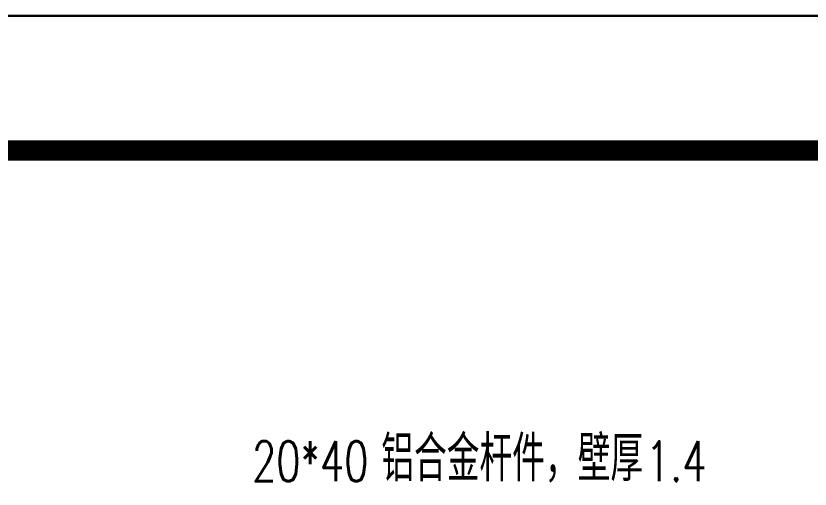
# Model space of a CAD drawing. Extents: x 396092 to 455492, y 17293 to 132793.
# Drawn here: x 431653 to 434603, y 47035 to 48793 of the extents above; entities that cross this region are included whole.
import ezdxf

# ---------------------------------------------------------------- set-up
doc = ezdxf.new("R2010")
doc.units = 0
doc.header["$LTSCALE"] = 1000
doc.header["$MEASUREMENT"] = 0
doc.layers.add('PUB_TEXT', color=7, linetype='Continuous')
doc.styles.add('_TCH_DIM', font='SIMPLEX', dxfattribs={"bigfont": 'GBCBIG'})

# ---------------------------------------------------------------- blocks, each defined once
blk = doc.blocks.new('A$Ce900529c')
blk.add_lwpolyline([(955.471, -628.989), (1549.471, -628.989), (1549.471, -1048.989), (955.471, -1048.989)], close=True)
blk = doc.blocks.new('A$C8d334926')
blk.add_lwpolyline([(-90212, 32073), (-45662, 32073), (-45662, 11073), (-90212, 11073)], close=True)
at = {"const_width": 75}
blk.add_lwpolyline([(-46162, 31573), (-88962, 31573), (-88962, 11573), (-46162, 11573)], close=True, dxfattribs=at)

msp = doc.modelspace()

# ---------------------------------------------------------------- block references
at = {"xscale": 100, "yscale": 100, "zscale": 100}
msp.add_blockref('A$Ce900529c', (300545.2, 153692.1), dxfattribs=at)
msp.add_blockref('A$C8d334926', (486304.3, 16720.3))

# ---------------------------------------------------------------- texts
at = {"layer": 'PUB_TEXT', "style": '_TCH_DIM'}
msp.add_text('铝合金杆件，壁厚', height=168.79, dxfattribs=at).set_placement((433010.1, 47064.1))
at = {"layer": 'PUB_TEXT', "style": '_TCH_DIM', "width": 0.705882}
for s, p in [('20*40', (432530.1, 47064.1)), ('1.4', (433993, 47064.1))]:
    msp.add_text(s, height=148.75, dxfattribs=at).set_placement(p)

doc.saveas('drawing.dxf')
